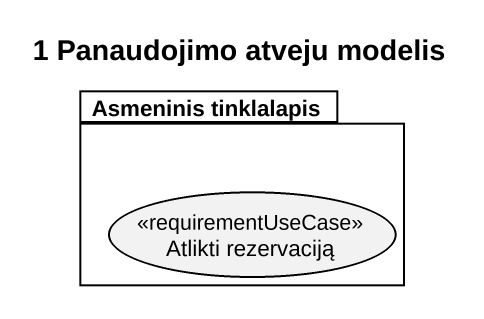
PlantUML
@startuml
title 1 Panaudojimo atveju modelis
package "Asmeninis tinklalapis" as Asmeninis_tinklalapis {
  usecase "Atlikti rezervaciją" as Atlikti_rezervaciją <<requirementUseCase>>
}
@enduml
